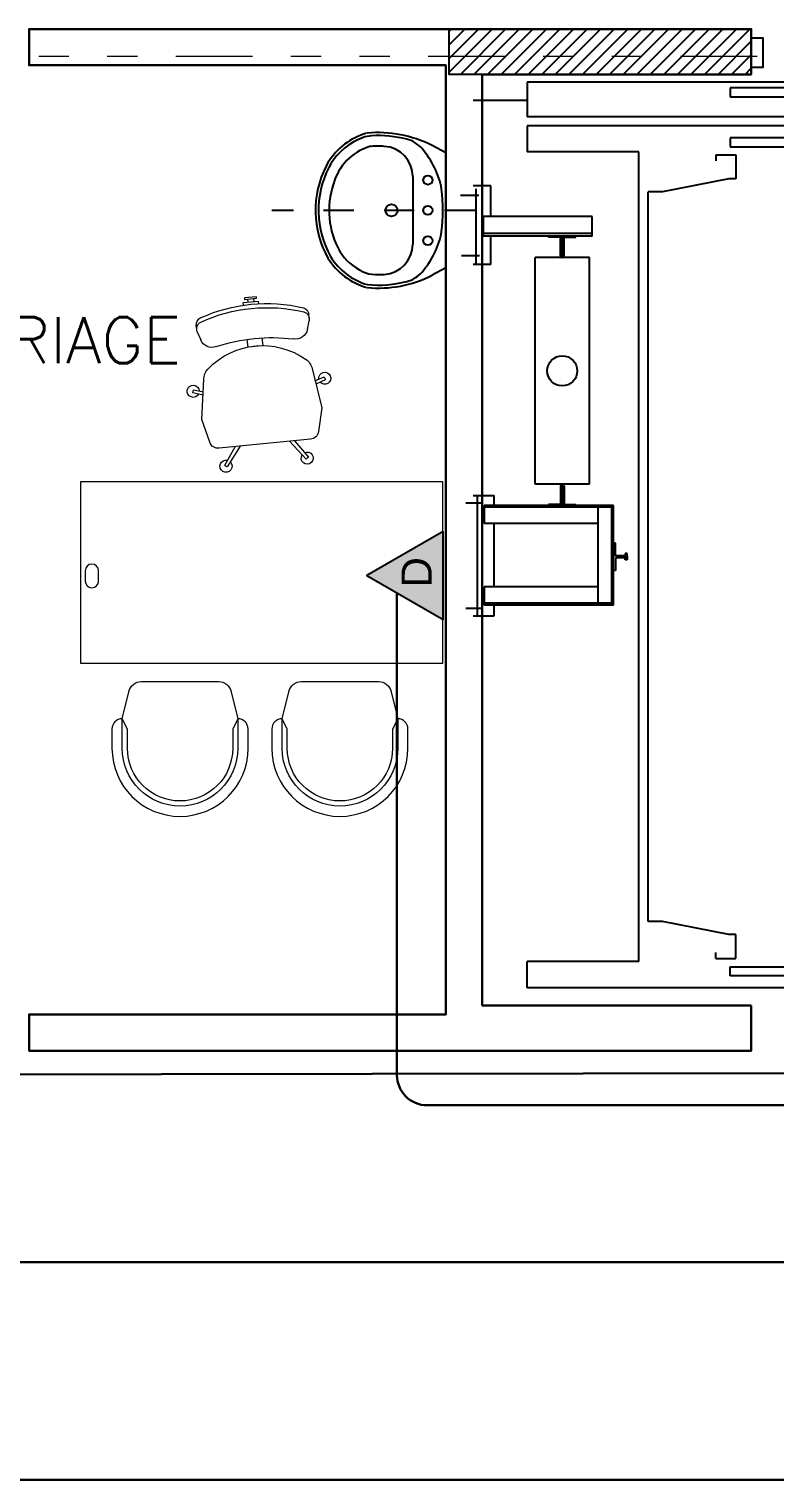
# Model space of a CAD drawing. Header units: millimetres. Extents: x 2056 to 4470, y 1400 to 3101.
# Drawn here: x 2102.266 to 2104.735, y 1523.35 to 1528.15 of the extents above; entities that cross this region are included whole.
import ezdxf
from ezdxf.enums import TextEntityAlignment as Align

# ---------------------------------------------------------------- set-up
doc = ezdxf.new("R2010")
doc.units = ezdxf.units.MM
for name, pattern in [('DASHED', [0.75, 0.5, -0.25]), ('DIVIDE', [31.75, 12.7, -6.35, 0, -6.35, 0, -6.35]), ('HIDDEN', [9.524999999999995, 6.349999999999998, -3.174999999999998])]:
    doc.linetypes.add(name, pattern=pattern)
for name, color, linetype in [('A-ANNO-DIMS-GRID', 195, 'Continuous'), ('A-ANNO-TEXT', 190, 'Continuous'), ('A-COLS', 6, 'Continuous'), ('A-COLS-HTCH', 8, 'Continuous'), ('A-FURN', 252, 'Continuous'), ('A-FURN-FIXD', 8, 'Continuous'), ('A-GRID-COLS', 75, 'DIVIDE'), ('A-PROY', 15, 'HIDDEN'), ('AreasTrabajo', 90, 'Continuous'), ('Cableado', 134, 'Continuous')]:
    doc.layers.add(name, color=color, linetype=linetype)
doc.layers.add('A-WALL', color=16, linetype='Continuous', lineweight=30)
doc.layers.add('PL MUEBLES', color=251, linetype='Continuous', lineweight=13)
doc.styles.add('ROMANS', font='romans')
doc.styles.get("Standard").update_dxf_attribs({"font": 'arial.ttf'})

# ---------------------------------------------------------------- blocks, each defined once
blk = doc.blocks.new('SILLA RUEDITAS')
at = {"layer": 'PL MUEBLES'}
for p, q in [((621.8712888873843, 463.5516392232879), (621.8104219171137, 463.5002580287045)), ((622.1540814726156, 463.3757417992995), (621.9081867069243, 463.5530487580041)), ((621.9521994067753, 463.5927352803137), (621.9507951906783, 463.5223251244686)), ((621.9643763645262, 463.5125321684297), (621.9621993422572, 463.5927712018641)), ((621.8104219171137, 463.5002580287045), (621.7488470966242, 463.3811820067018)), ((621.7377379713937, 463.4284553216573), (621.7687999875607, 463.417673312013)), ((621.7744667954432, 463.4280371844597), (621.7407939579755, 463.4379769258297)), ((622.1747111601229, 463.4395356337598), (622.0978918150138, 463.4162583888739)), ((622.1114729888618, 463.4064654328351), (622.1778354735542, 463.4300362303268)), ((622.1348711933217, 463.2663078904952), (622.164397957874, 463.3402875187844)), ((621.6516000740987, 463.2561411127618), (621.6750456154027, 463.273874822071)), ((622.0413383386785, 463.1702757987937), (622.1348711933217, 463.2663078904952)), ((621.646403268249, 463.2508242106506), (621.6383840824865, 463.2397029561972)), ((621.8064557926559, 463.1955486288497), (621.8215044538256, 463.2164185768726)), ((621.8470119521819, 463.1663048615735), (621.8620606133516, 463.1871748095965)), ((622.0696597696626, 463.200732813865), (622.0897005476166, 463.1746662107241)), ((622.0977695512064, 463.1805730864691), (622.0777033212897, 463.2093828913727)), ((621.7301138930712, 463.0811264948449), (621.7330382697987, 463.0851821107976)), ((621.762558820692, 463.0577314810238), (621.7301138930712, 463.0811264948449)), ((621.7330382697987, 463.0851821107976), (621.7654831974193, 463.0617870969766)), ((621.7399885390987, 463.1033697890628), (621.7348314073014, 463.0962177194303)), ((621.7348314073014, 463.0962177194303), (621.7753875668272, 463.0669739521542)), ((621.7411495017041, 463.0793333573423), (621.7469982551593, 463.0874445892476)), ((621.7573719655144, 463.0676358504318), (621.7632207189693, 463.0757470823371)), ((621.7753875668272, 463.0669739521542), (621.7805446986249, 463.0741260217866)), ((621.9628335859583, 463.0663599948741), (621.9534127100051, 463.0385135417933)), ((621.7654831974193, 463.0617870969766), (621.762558820692, 463.0577314810238)), ((621.9500093377321, 463.0319034513046), (621.9419901519695, 463.0207821968512))]:
    blk.add_line(p, q, dxfattribs=at)
for centre, radius, start, end in [((621.9571984759156, 463.5930033959206), 0.02, 286.2274602522195, 254.1841712817313), ((621.8906404465586, 463.5287150622885), 0.0300000000000033, 54.20581576695379, 130.1695722990295), ((621.9573784206437, 463.5429099104492), 0.050093808667145, 84.47742879219246, 95.93420274175381), ((621.7390277756191, 463.4332925712176), 0.02, 358.2274602522181, 326.1841712817316), ((622.1765109505383, 463.4348640887576), 0.02, 214.2274602522191, 182.1841712817306), ((621.7867251173797, 463.4179839705062), 0.050093808667131, 156.4774287922423, 167.9342027417981), ((622.128924820736, 463.4192132128331), 0.0500938086671402, 12.47742879220288, 23.93420274176104), ((621.792717319399, 463.3571944358847), 0.0500000000000106, 151.3308321158607, 193.4050131977747), ((622.1365352122498, 463.3514081035839), 0.0299999999999954, 338.2420592349058, 54.20581576697919), ((621.9872684388557, 463.4035610393627), 0.2499999999999899, 193.4050131977951, 275.0066183361619), ((621.699175653664, 463.2419727648723), 0.0400000000000076, 38.8084955126964, 127.1030867979142), ((622.1757511037507, 463.6649546195123), 0.5972612584679649, 221.7767199131821, 246.6349116207656), ((621.6586621622495, 463.2250810725592), 0.0249999999999972, 144.2058157669844, 212.134651365707), ((622.069391984274, 463.5174525081796), 0.5291229800006123, 215.2882531126124, 253.1233784213325), ((621.666681348012, 463.2362023270125), 0.0250000000000065, 127.1030867979233, 212.1346513656953), ((622.0774111700364, 463.5285737626333), 0.5291229800006169, 215.2882531126151, 253.1233784213397), ((621.9580246715796, 463.3630048798369), 0.2, 231.3398317843747, 237.0717997495715), ((622.0047226017288, 463.2043241145764), 0.050000000000002, 275.0066183361424, 317.0807994180568), ((622.0938828137156, 463.1774177972708), 0.02, 142.227460252218, 110.1841712817299), ((622.0642930233764, 463.2178385094672), 0.0500938086671372, 300.4774287921347, 311.9342027416967), ((621.9249432627009, 463.0791788639128), 0.039999999999998, 341.3085447360274, 69.60313602124081), ((621.9217120722062, 463.0354040804893), 0.0250000000000031, 256.2769801682561, 324.2058157669818), ((621.9297312579691, 463.0465253349425), 0.0249999999999969, 256.2769801682434, 341.3085447360182)]:
    blk.add_arc(centre, radius, start, end, dxfattribs=at)
blk = doc.blocks.new('triage')
at = {"layer": 'PL MUEBLES'}
blk.add_lwpolyline([(444.7311074010571, -69.13432093486199), (444.7311074010571, -69.734320934862), (443.5311074010573, -69.734320934862), (443.5311074010573, -69.13432093486199)], close=True, dxfattribs=at)
for points in [[(444.7149680771817, -69.4628086472186, -1), (444.6709680771816, -69.4628086472186), (444.6709680771816, -69.4288086472186, -1), (444.7149680771817, -69.42880864721849)], [(444.0973575350347, -69.95239846988396), (444.0973575350347, -70.016148469884, -1), (443.6468575350347, -70.016148469884), (443.6468575350347, -69.95239846988396, -0.4142135623730951), (443.6808575350347, -69.91839846988398), (443.6808575350347, -70.016148469884, 1), (444.0633575350346, -70.016148469884), (444.0633575350346, -69.91839846988398, -0.4142135623730951)], [(444.6264983780451, -69.95239846988396), (444.6264983780451, -70.016148469884, -1), (444.1759983780452, -70.016148469884), (444.1759983780452, -69.95239846988396, -0.4142135623730951), (444.2099983780452, -69.91839846988398), (444.2099983780452, -70.016148469884, 1), (444.5924983780452, -70.016148469884), (444.5924983780452, -69.91839846988398, -0.4142135623730951)]]:
    blk.add_lwpolyline(points, format="xyb", close=True, dxfattribs=at)
for points in [[(443.7445992009003, -69.795148469884, 0.3575107650276854), (443.7029245221831, -69.82931353414064), (443.6808575350347, -69.91839846988398), (443.6978575350346, -69.95239846988396), (443.6978575350346, -70.016148469884, 1), (444.0463575350348, -70.016148469884), (444.0463575350348, -69.95239846988396), (444.0633575350346, -69.91839846988398), (444.0412905478861, -69.82931353414064, 0.3575107650276854), (443.9996158691691, -69.795148469884), (443.7445992009003, -69.795148469884)], [(444.2737400439108, -69.795148469884, 0.3575107650276854), (444.232065365194, -69.82931353414064), (444.2099983780452, -69.91839846988398), (444.2269983780453, -69.95239846988396), (444.2269983780453, -70.016148469884, 1), (444.5754983780452, -70.016148469884), (444.5754983780452, -69.95239846988396), (444.5924983780452, -69.91839846988398), (444.5704313908966, -69.82931353414064, 0.3575107650276854), (444.5287567121797, -69.795148469884), (444.2737400439108, -69.795148469884)]]:
    blk.add_lwpolyline(points, format="xyb", dxfattribs=at)
at = {"layer": 'PL MUEBLES', "rotation": 210.1558546052192}
blk.add_blockref('SILLA RUEDITAS', (749.1443398751081, 644.2112280879462), dxfattribs=at)
blk = doc.blocks.new('Lnov734p')
for p, q in [((-0.1902949381619692, 0), (-0.2147657466121018, -0.04622794955503196)), ((-0.1902949381619692, 0), (0.1902949381619692, 0)), ((0.1902949381619692, 0), (0.2147657466121018, -0.04622794955503196)), ((-0.1118481135927141, -0.1099999999860302), (0.1118481135927141, -0.1099999999860302)), ((-0.1534821551758796, -0.3816562799038365), (-0.141501106787473, -0.387793933507055)), ((-0.1580415135249496, -0.3905564063461497), (-0.1460604651365429, -0.3966940599493682))]:
    blk.add_line(p, q)
for centre, radius in [((-0.1000000000931323, -0.06000000005587935), 0.015), ((0, -0.06000000005587935), 0.015), ((0.1000000000931323, -0.06000000005587935), 0.015), ((0, -0.1800000000512227), 0.02)]:
    blk.add_circle(centre, radius)
for centre, radius, start, end in [((0.139705061679706, -0.2249999999767169), 0.3970000000000002, 153.2365898357104, 185.1907891763965), ((-0.01795940473675728, -0.2929489174857736), 0.2835183065542238, 100.6374123223219, 131.0686453251396), ((0, -0.5863476124359295), 0.5763476123894895, 82.99440779860831, 97.00559220139169), ((0.01795940473675728, -0.2929489174857736), 0.2835183065542238, 48.93135467486045, 79.36258767767805), ((-0.139705061679706, -0.2249999999767169), 0.3970000000000002, 354.8092108236035, 26.76341016428954), ((-0.1385240990202874, -0.1545902411453426), 0.1, 131.0686453251396, 165.7986533960991), ((0.1385240990202874, -0.1545902411453426), 0.1, 14.20134660390092, 48.93135467486045), ((0.139705061679706, -0.2249999999767169), 0.3870000000000001, 165.7986527975337, 183.0849666167916), ((-0.1118481135927141, -0.2099999999627471), 0.1, 90, 176.5875197932433), ((0.1118481135927141, -0.2099999999627471), 0.1, 3.412480206756708, 90), ((-0.139705061679706, -0.2249999999767169), 0.3870000000000001, 354.8092108236035, 14.20134660390092), ((0.139705061679706, -0.2249999999767169), 0.3520000000000001, 176.5875197932433, 184.6254487871188), ((0.1121749372687191, -0.2327759932959452), 0.1, 335.4878630220431, 358.2317367918944), ((-0.139705061679706, -0.2249999999767169), 0.3520000000000001, 358.2317367918944, 3.412480206756708), ((-0.04029493825510144, -0.1999999999534339), 0.2240000000000004, 196.2861017246815, 238.2876954941482), ((-0.1468790250364691, -0.2404454253846779), 0.1, 183.0849666167916, 200.7802333398304), ((-0.04029493825510144, -0.1999999999534339), 0.2140000000000004, 200.7802333398304, 238.2876954941482), ((-0.04029493825510144, -0.1999999999534339), 0.1790000000000004, 197.3522262456122, 254.706660487422), ((0.04029493825510144, -0.1999999999534339), 0.1790000000000004, 301.7123045058518, 335.4878630220431), ((0.04029493825510144, -0.1999999999534339), 0.2140000000000004, 301.7123045058518, 343.7138982753185), ((0.04029493825510144, -0.1999999999534339), 0.2240000000000004, 301.7123045058518, 343.7138982753185), ((0.0002949382178485394, -0.1110000000335276), 0.3109999999999999, 242.8748471335748, 299.3617246063174), ((0.0002949382178485394, -0.1110000000335276), 0.276, 251.4503020303789, 299.3617246063174), ((0.0002949382178485394, -0.1110000000335276), 0.3209999999999999, 242.8748471335748, 299.3617246063174)]:
    blk.add_arc(centre, radius, start, end)
at = {"layer": 'A-PROY', "ltscale": 0.01}
blk.add_lwpolyline([(0, 0.09510903363116086), (0, -0.5765016798395663)], dxfattribs=at)
blk = doc.blocks.new('ASC-CAMILLABLE 2 SALIDAS')
for p, q in [((-4.061590713536017, 2.8600059711776), (-2.055213100469583, 2.8600059711776)), ((-3.969746045301573, 2.774033862921499), (-3.969746045301573, 2.8600059711776)), ((-3.965682991136301, 2.855793695164323), (-3.327806607090562, 2.855793695164323)), ((-3.965682991136301, 2.826212481939876), (-3.965682991136301, 2.855793695164323)), ((-3.327806607090562, 2.855793695164323), (-3.327806607090562, 2.826212481939876)), ((-2.055213100469583, 2.8600059711776), (-2.055213100469583, 2.773652826070759)), ((-3.327806607090562, 2.826212481939876), (-3.965682991136301, 2.826212481939876)), ((-3.36545153142367, 2.820055702812681), (-2.72757514737793, 2.820055702812681)), ((-3.36545153142367, 2.790474489588235), (-3.36545153142367, 2.820055702812681)), ((-2.72757514737793, 2.790474489588235), (-3.36545153142367, 2.790474489588235)), ((-2.72757514737793, 2.820055702812681), (-2.72757514737793, 2.790474489588235)), ((-3.987590713536402, 2.743556280928317), (-4.061590713536017, 2.743556280928317)), ((-3.987590713536402, 2.743556280928317), (-3.987590713536406, 0.1244556614279304)), ((-3.946590713536235, 2.774033862921499), (-3.969746045301573, 2.774033862921499)), ((-3.946590713536235, 2.684005971178124), (-3.946590713536235, 2.774033862921499)), ((-2.680311850763129, 2.763716099091255), (-2.746590713537326, 2.763716099091255)), ((-2.680311850763129, 2.763716099091255), (-2.680311850763129, 2.743397718832568)), ((-2.425590713537414, 2.773652826070759), (-2.425590713537417, 0.09435911628912663)), ((-2.425590713537414, 2.773652826070759), (-2.055213100469583, 2.773652826070759)), ((-3.956590713536453, 2.684005971178124), (-3.956590713536457, 0.1840059711781237)), ((-3.956590713536453, 2.684005971178124), (-3.946590713536235, 2.684005971178124)), ((-2.746590713537326, 2.684005971178124), (-2.723521171716012, 2.684005971178124)), ((-2.723521171716012, 2.684005971178124), (-2.503521171716667, 2.640885761086395)), ((-2.503521171716667, 2.640885761086395), (-2.456590713537363, 2.640885761086395)), ((-2.456590713537363, 2.640885761086395), (-2.456590713537366, 0.2271261812734906)), ((-2.341166103628776, 1.594005971177978), (-2.341166103628776, 1.26400597117987)), ((-2.334198763381092, 1.270005971181092), (-2.334198763381092, 1.588005971180394)), ((-2.2901661036293, 1.588005971180394), (-2.2901661036293, 1.270005971181092)), ((-1.876590713536526, 1.629698182556751), (-1.946627395135575, 1.629698182556751)), ((-1.946627395135575, 1.629698182556751), (-1.946627395135575, 1.594005971177978)), ((-1.91372921670779, 1.534005971180306), (-1.91372921670779, 1.594005971177978)), ((-1.905922885034553, 1.605182631500213), (-1.85239379317488, 1.605182631500213)), ((-1.890310261861369, 1.231689987389984), (-1.890310261861369, 1.629698182556751)), ((-4.123211551383402, 1.539005971057634), (-4.176590713052857, 1.539005971057634)), ((-4.123211551383402, 1.50900597105516), (-4.123211551383402, 1.539005971057634)), ((-4.204701322811953, 1.520234242000299), (-4.151172230946823, 1.520234242000299)), ((-4.146532325711515, 1.50900597105516), (-4.146532325711515, 1.359005971039153)), ((-4.072015322948911, 1.50900597105516), (-4.146532325711515, 1.50900597105516)), ((-4.078015322949678, 1.359005971039153), (-4.078015322949678, 1.50900597105516)), ((-4.078015322949678, 1.50900597105516), (-4.078015322949678, 1.359005971039153)), ((-4.072015322948911, 1.479005971052686), (-4.072015322948911, 1.50900597105516)), ((-1.946627395135575, 1.534005971180306), (-1.946627395135575, 1.32400597118118)), ((-4.065015322948394, 1.479005971052686), (-4.072015322948911, 1.479005971052686)), ((-4.065015322948394, 1.479005971052686), (-4.072015322948911, 1.479005971052686)), ((-4.072015322948911, 1.479005971052686), (-4.072015322948911, 1.434005971047156)), ((-4.072015322948911, 1.479005971052686), (-4.072015322948911, 1.434005971047156)), ((-4.072015322948911, 1.479005971052686), (-4.072015322948911, 1.434005971047156)), ((-4.072015322948911, 1.479005971052686), (-4.072015322948911, 1.434005971047156)), ((-4.065015322948394, 1.43750597104605), (-4.065015322948394, 1.479005971052686)), ((-4.065015322948394, 1.43750597104605), (-4.065015322948394, 1.479005971052686)), ((-4.033590713036912, 1.444505971047477), (-4.033590713036912, 1.430505971044624)), ((-4.02659071303594, 1.444505971047477), (-4.033590713036912, 1.444505971047477)), ((-4.02659071303594, 1.43750597104605), (-4.02659071303594, 1.444505971047477)), ((-2.386590713536744, 1.437505971180656), (-2.386590713536744, 1.444505971178444)), ((-2.386590713536744, 1.444505971178444), (-2.379590713537137, 1.444505971178444)), ((-2.379590713537137, 1.444505971178444), (-2.379590713537137, 1.43050597117923)), ((-2.348166103629293, 1.479005971180015), (-2.341166103628776, 1.479005971180015)), ((-2.348166103629293, 1.479005971180015), (-2.341166103628776, 1.479005971180015)), ((-2.348166103629293, 1.437505971180656), (-2.348166103629293, 1.479005971180015)), ((-2.348166103629293, 1.437505971180656), (-2.348166103629293, 1.479005971180015)), ((-2.341166103628776, 1.479005971180015), (-2.341166103628776, 1.434005971178124)), ((-2.341166103628776, 1.479005971180015), (-2.341166103628776, 1.434005971178124)), ((-2.341166103628776, 1.479005971180015), (-2.341166103628776, 1.434005971178124)), ((-2.341166103628776, 1.479005971180015), (-2.341166103628776, 1.434005971178124)), ((-4.072015322948911, 1.389005971041627), (-4.072015322948911, 1.434005971047156)), ((-4.072015322948911, 1.389005971041627), (-4.072015322948911, 1.434005971047156)), ((-4.072015322948911, 1.389005971041627), (-4.072015322948911, 1.434005971047156)), ((-4.072015322948911, 1.389005971041627), (-4.072015322948911, 1.434005971047156)), ((-4.02659071303594, 1.43750597104605), (-4.065015322948394, 1.43750597104605)), ((-4.02659071303594, 1.430505971044624), (-4.065015322948394, 1.430505971044624)), ((-4.065015322948394, 1.430505971044624), (-4.065015322948394, 1.389005971041627)), ((-4.065015322948394, 1.430505971044624), (-4.065015322948394, 1.389005971041627)), ((-4.033590713036912, 1.423505971043198), (-4.033590713036912, 1.430505971044624)), ((-4.02659071303594, 1.423505971043198), (-4.033590713036912, 1.423505971043198)), ((-4.02659071303594, 1.430505971044624), (-4.02659071303594, 1.43750597104605)), ((-4.02659071303594, 1.430505971044624), (-4.02659071303594, 1.423505971043198)), ((-2.386590713536744, 1.437505971180656), (-2.348166103629293, 1.437505971180656)), ((-2.386590713536744, 1.43050597117923), (-2.386590713536744, 1.437505971180656)), ((-2.386590713536744, 1.43050597117923), (-2.348166103629293, 1.43050597117923)), ((-2.386590713536744, 1.43050597117923), (-2.386590713536744, 1.423505971177804)), ((-2.386590713536744, 1.423505971177804), (-2.379590713537137, 1.423505971177804)), ((-2.379590713537137, 1.423505971177804), (-2.379590713537137, 1.43050597117923)), ((-2.348166103629293, 1.43050597117923), (-2.348166103629293, 1.38900597117987)), ((-2.348166103629293, 1.43050597117923), (-2.348166103629293, 1.38900597117987)), ((-2.341166103628776, 1.38900597117987), (-2.341166103628776, 1.434005971178124)), ((-2.341166103628776, 1.38900597117987), (-2.341166103628776, 1.434005971178124)), ((-2.341166103628776, 1.38900597117987), (-2.341166103628776, 1.434005971178124)), ((-2.341166103628776, 1.38900597117987), (-2.341166103628776, 1.434005971178124)), ((-4.204701322811953, 1.349848666077889), (-4.151172230946823, 1.349848666077889)), ((-4.072015322948911, 1.359005971039153), (-4.146532325711515, 1.359005971039153)), ((-4.123211551383402, 1.329005971033041), (-4.123211551383402, 1.359005971039153)), ((-4.072015322948911, 1.389005971041627), (-4.072015322948911, 1.359005971039153)), ((-4.065015322948394, 1.389005971041627), (-4.072015322948911, 1.389005971041627)), ((-4.065015322948394, 1.389005971041627), (-4.072015322948911, 1.389005971041627)), ((-2.348166103629293, 1.38900597117987), (-2.341166103628776, 1.38900597117987)), ((-2.348166103629293, 1.38900597117987), (-2.341166103628776, 1.38900597117987)), ((-4.123211551383402, 1.329005971033041), (-4.176590713052857, 1.329005971033041)), ((-2.2901661036293, 1.32400597118118), (-1.91372921670779, 1.32400597118118)), ((-1.91372921670779, 1.26400597117987), (-1.91372921670779, 1.32400597118118)), ((-2.341166103628776, 1.270005971181092), (-1.91372921670779, 1.270005971181092)), ((-2.341166103628776, 1.26400597117987), (-1.91372921670779, 1.26400597117987)), ((-2.216590713536672, 1.261005971179259), (-2.216590713536672, 1.26400597117987)), ((-2.216590713536672, 1.26400597117987), (-2.17459071353721, 1.26400597117987)), ((-2.177590713536912, 1.261005971179259), (-2.216590713536672, 1.261005971179259)), ((-2.177590713536912, 1.200005971177745), (-2.177590713536912, 1.261005971179259)), ((-2.17459071353721, 1.26400597117987), (-2.17459071353721, 1.200005971177745)), ((-2.126590713537436, 1.26400597117987), (-2.168590713536897, 1.26400597117987)), ((-2.168590713536897, 1.26400597117987), (-2.168590713536897, 1.200005971177745)), ((-2.165590713537195, 1.261005971179259), (-2.126590713537436, 1.261005971179259)), ((-2.165590713537195, 1.200005971177745), (-2.165590713537195, 1.261005971179259)), ((-2.126590713537436, 1.261005971179259), (-2.126590713537436, 1.26400597117987)), ((-1.946627395135575, 1.26400597117987), (-1.946627395135575, 1.231689987389984)), ((-1.905922885034553, 1.256205592310437), (-1.85239379317488, 1.256205592310437)), ((-1.876590713536526, 1.231689987389984), (-1.946627395135575, 1.231689987389984)), ((-2.261590713536744, 1.194005971180161), (-2.261590713536748, 0.4440059711801609)), ((-2.081590713537363, 1.194005971180161), (-2.081590713537366, 0.4440059711801609)), ((-2.177590713536915, 0.4380059711789386), (-2.177590713536915, 0.3770059711810632)), ((-2.174590713537214, 0.374005971180452), (-2.174590713537214, 0.4380059711789386)), ((-2.168590713536901, 0.374005971180452), (-2.168590713536901, 0.4380059711789386)), ((-2.165590713537199, 0.4380059711789386), (-2.165590713537199, 0.3770059711810632)), ((-1.93496167663659, 0.4669299028415139), (-1.935003357728306, 0.3732308124659198)), ((-1.93496167663659, 0.4669299028415139), (-1.87659071353653, 0.4669299028415139)), ((-1.898292927592479, 0.4386309808638202), (-1.83829293352926, 0.4386042904757801)), ((-2.270671825929526, 0.3732308124659198), (-2.270700743289012, 0.3082245911378436)), ((-1.910374681497046, 0.3630592092000029), (-2.270676279366739, 0.3632194857187301)), ((-2.270671825929526, 0.3732308124659198), (-1.910374681497046, 0.3732308124659198)), ((-2.216590713536675, 0.3770059711810632), (-2.216590713536675, 0.374005971180452)), ((-2.177590713536915, 0.3770059711810632), (-2.216590713536675, 0.3770059711810632)), ((-2.216590713536675, 0.374005971180452), (-2.174590713537214, 0.374005971180452)), ((-2.126590713537439, 0.374005971180452), (-2.168590713536901, 0.374005971180452)), ((-2.165590713537199, 0.3770059711810632), (-2.126590713537439, 0.3770059711810632)), ((-2.126590713537439, 0.3770059711810632), (-2.126590713537439, 0.374005971180452)), ((-1.910374681497046, 0.3082245911378436), (-1.910374681497046, 0.3732308124659198)), ((-2.270700743289012, 0.3082245911378436), (-1.910374681497046, 0.3082245911378436)), ((-1.935032275088702, 0.3082245911378436), (-1.935077335005076, 0.2069299028394767)), ((-2.723521171716015, 0.1840059711781237), (-2.50352117171667, 0.2271261812734906)), ((-2.50352117171667, 0.2271261812734906), (-2.456590713537366, 0.2271261812734906)), ((-1.935077335005076, 0.2069299028394767), (-1.87659071353653, 0.2069299028394767)), ((-1.895432432459415, 0.2385345548742066), (-1.835432438396197, 0.2385078644825285)), ((-3.956590713536457, 0.1840059711781237), (-3.946590713536239, 0.1840059711781237)), ((-3.946590713536239, 0.1840059711781237), (-3.946590713536239, 0.09397807943838643)), ((-2.74659071353733, 0.1840059711781237), (-2.723521171716015, 0.1840059711781237)), ((-3.987590713536406, 0.1244556614279304), (-4.06159071353602, 0.1244556614279304)), ((-2.680311850763132, 0.1042958432649925), (-2.74659071353733, 0.1042958432649925)), ((-2.680311850763132, 0.1042958432649925), (-2.680311850763132, 0.1246142235273169)), ((-3.969746045301576, 0.09397807943838643), (-3.969746045301576, 0.008005971178647542)), ((-3.946590713536239, 0.09397807943838643), (-3.969746045301576, 0.09397807943838643)), ((-2.727575147377934, 0.0775374527716508), (-3.365451531423673, 0.0775374527716508)), ((-3.365451531423673, 0.0775374527716508), (-3.365451531423673, 0.0479562395472044)), ((-2.727575147377934, 0.0479562395472044), (-2.727575147377934, 0.0775374527716508)), ((-2.425590713537417, 0.09435911628912663), (-2.055213100469587, 0.09435911628912663)), ((-2.055213100469587, 0.008005971178647542), (-2.055213100469587, 0.09435911628912663)), ((-4.06159071353602, 0.008005971178647542), (-2.055213100469587, 0.008005971178647542)), ((-3.327806607090565, 0.04179946042000893), (-3.965682991136305, 0.04179946042000893)), ((-3.965682991136305, 0.04179946042000893), (-3.965682991136305, 0.01221824719192455)), ((-3.965682991136305, 0.01221824719192455), (-3.327806607090565, 0.01221824719192455)), ((-3.365451531423673, 0.0479562395472044), (-2.727575147377934, 0.0479562395472044)), ((-3.327806607090565, 0.01221824719192455), (-3.327806607090565, 0.04179946042000893)), ((-4.06159071353602, -0.0219940288201883), (-2.055213100469587, -0.0219940288201883)), ((-4.06159071353602, -0.0219940288201883), (-4.06159071353602, -0.1359940288215853)), ((-3.327806607090565, -0.04108391176981741), (-3.965682991136305, -0.04108391176981741)), ((-3.965682991136305, -0.04108391176981741), (-3.965682991136305, -0.0706651249942638)), ((-3.327806607090565, -0.0706651249942638), (-3.327806607090565, -0.04108391176981741)), ((-2.055213100469587, -0.1359940288215853), (-2.055213100469587, -0.0219940288201883)), ((-4.176590713536712, -0.07499402882007189), (-4.06159071353602, -0.07499402882007189)), ((-3.965682991136305, -0.0706651249942638), (-3.327806607090565, -0.0706651249942638)), ((-2.727575147377934, -0.088024094134596), (-3.365451531423673, -0.088024094134596)), ((-3.365451531423673, -0.088024094134596), (-3.365451531423673, -0.1176053073590424)), ((-2.727575147377934, -0.1176053073590424), (-2.727575147377934, -0.088024094134596)), ((-2.055213100469587, -0.07499402882007189), (-1.87659071353653, -0.07499402882007189)), ((-4.06159071353602, -0.1359940288215853), (-2.055213100469587, -0.1359940288215853)), ((-3.365451531423673, -0.1176053073590424), (-2.727575147377934, -0.1176053073590424))]:
    blk.add_line(p, q)
at = {"linetype": 'Continuous'}
for p, q in [((-4.061590713536017, 2.8600059711776), (-4.061590713536017, 2.743556280928317)), ((-2.746590713537326, 2.763716099091255), (-2.746590713537326, 2.684005971178124)), ((-2.341166103628776, 1.594005971177978), (-1.91372921670779, 1.594005971177978)), ((-2.341166103628776, 1.588005971180394), (-1.91372921670779, 1.588005971180394)), ((-2.2901661036293, 1.534005971180306), (-1.91372921670779, 1.534005971180306)), ((-2.261590713536744, 1.194005971180161), (-2.081590713537363, 1.194005971180161)), ((-2.261590713536748, 0.4440059711801609), (-2.081590713537366, 0.4440059711801609)), ((-2.74659071353733, 0.1042958432649925), (-2.74659071353733, 0.1840059711781237)), ((-4.06159071353602, 0.008005971178647542), (-4.06159071353602, 0.1244556614279304))]:
    blk.add_line(p, q, dxfattribs=at)
at = {"linetype": 'DASHED', "ltscale": 0.5}
for p, q in [((-4.165721200084018, 1.539005971057634), (-4.165721200084018, 1.329005971033041)), ((-1.886488222766161, 0.4669299028415139), (-1.886488222766161, 0.2069082884650584))]:
    blk.add_line(p, q, dxfattribs=at)
for points in [[(-3.983700169989461, -0.1206993872701219), (-3.983700169989461, -0.09362967482758222), (-3.951392016894843, -0.09362967482758222), (-3.951392016894843, -0.140769146422997), (-3.933957450208609, -0.140769146422997), (-3.933957450208609, -0.2819940286096312), (-3.973329611689351, -0.2819940286096312)], [(-2.797218552055156, -0.1859940286096275), (-2.836590713535898, -0.1859940286096275), (-2.836590713535898, -0.2819940286096312), (-2.797218552055156, -0.2819940286096312)]]:
    blk.add_lwpolyline(points)
for centre, radius in [((-3.206590712943918, 1.434005971047156), 0.04979632842214658), ((-2.171590713537508, 0.8190059711801609), 0.04979632841652059)]:
    blk.add_circle(centre, radius)
for centre, radius, start, end in [((-2.171590713537508, 1.200005971177745), 0.005999999999997552, 180, 270), ((-2.171590713537508, 1.200005971177745), 0.002999999999998776, 180, 270), ((-2.171590713537508, 1.200005971177745), 0.005999999999997552, 270, 0), ((-2.171590713537508, 1.200005971177745), 0.002999999999998776, 270, 0), ((-2.171590713537512, 0.4380059711789386), 0.005999999999997552, 90, 180), ((-2.171590713537512, 0.4380059711789386), 0.002999999999998776, 90, 180), ((-2.171590713537512, 0.4380059711789386), 0.005999999999997552, 0, 90), ((-2.171590713537512, 0.4380059711789386), 0.002999999999998776, 0, 90)]:
    blk.add_arc(centre, radius, start, end)
at = {"linetype": 'ByBlock'}
for p in [(-4.06159071353602, -0.04499402882123604), (-4.06159071353602, -0.04499402882123604), (-4.06159071353602, -0.1359940288215853), (-4.06159071353602, -0.1359940288215853)]:
    blk.add_point(p, dxfattribs=at)
for points in [[(-4.02659071303594, 1.423505971043198), (-4.02659071303594, 1.444505971047477), (-4.033590713036912, 1.423505971043198), (-4.033590713036912, 1.444505971047477)], [(-4.02659071303594, 1.444505971047477), (-4.033590713036912, 1.444505971047477), (-4.02659071303594, 1.423505971043198), (-4.02659071303594, 1.444505971047477)], [(-4.033590713036912, 1.423505971043198), (-4.02659071303594, 1.423505971043198), (-4.02659071303594, 1.444505971047477), (-4.033590713036912, 1.444505971047477)], [(-2.379590713537137, 1.423505971177804), (-2.386590713536744, 1.423505971177804), (-2.386590713536744, 1.444505971178444), (-2.379590713537137, 1.444505971178444)], [(-2.386590713536744, 1.444505971178444), (-2.379590713537137, 1.444505971178444), (-2.386590713536744, 1.423505971177804), (-2.386590713536744, 1.444505971178444)], [(-2.386590713536744, 1.423505971177804), (-2.386590713536744, 1.444505971178444), (-2.379590713537137, 1.423505971177804), (-2.379590713537137, 1.444505971178444)]]:
    blk.add_solid(points)
blk = doc.blocks.new('A$C33D53A77')
at = {"xscale": -1, "rotation": 180}
blk.add_blockref('ASC-CAMILLABLE 2 SALIDAS', (3.046513339388184, 0.07753745280206203), dxfattribs=at)
blk = doc.blocks.new('EJES 1 PISO')
at = {"layer": 'A-COLS-HTCH'}
h = blk.add_hatch(dxfattribs=at)
h.set_pattern_fill('ANSI31', color=256, scale=0.01, angle=180.0000000000001, style=0)
h.set_pattern_definition([(225.0000000000001, (-989045.2466826786, -1733111.386105667), (0.02245064030267287, -0.02245064030267289), [])])
h.paths.add_polyline_path([(9.909255195525475, 13.9155761578586), (10.90925519575831, 13.9155761578586), (10.90925519575831, 13.76557615818456), (9.909255195525475, 13.76557615818456)])
at = {"layer": 'A-COLS'}
blk.add_lwpolyline([(9.909255195525475, 13.9155761578586), (10.90925519575831, 13.9155761578586), (10.90925519575831, 13.76557615818456), (9.909255195525475, 13.76557615818456)], close=True, dxfattribs=at)
at = {"layer": 'A-GRID-COLS', "lineweight": 9, "ltscale": 0.02}
blk.add_lwpolyline([(6.499999998486601, 13.82557615847327), (21.4328062137356, 13.82557615730911)], dxfattribs=at)
blk = doc.blocks.new('Toma Doble')
at = {"layer": 'AreasTrabajo'}
h = blk.add_hatch(color=256, dxfattribs=at)
h.dxf.hatch_style = 1
h.paths.add_polyline_path([(-1.734723475976807e-18, 0.1677465989030225), (-0.1452728160484185, -0.0838732994516249), (0.1452728160484185, -0.08387329945139751)])
blk.add_lwpolyline([(0.1452728160484185, -0.08387329945139754), (0, 0.1677465989030225), (-0.1452728160484185, -0.08387329945162492)], close=True, dxfattribs=at)
at = {"layer": 'AreasTrabajo', "color": 7, "true_color": 0xffffff, "insert": (-0.03986984657831272, 0.05355088430496835), "char_height": 0.1, "attachment_point": 1}
blk.add_mtext_dynamic_manual_height_columns('D', width=0.2, gutter_width=12.5, heights=[0], dxfattribs=at)

msp = doc.modelspace()

# ---------------------------------------------------------------- linework, layer by layer
at = {"layer": 'A-WALL'}
msp.add_lwpolyline([(2104.656362152913, 1524.919831065789), (2103.766066599543, 1524.919831065789), (2103.766066599193, 1528.000120052232), (2104.656362152913, 1528.000120052232), (2104.65636215268, 1528.150120050742), (2102.26606659931, 1528.150120049112), (2102.26606659931, 1528.030120049), (2103.646066599198, 1528.030120048767), (2103.646066599431, 1524.889831066926), (2102.266066599193, 1524.889831066926), (2102.266066599426, 1524.769831065882), (2102.266066599426, 1524.769831065882), (2102.266066599426, 1524.769831065882), (2104.656362152913, 1524.769831065882), (2104.656362152913, 1524.919831065789)], dxfattribs=at)
at = {"layer": 'Cableado', "lineweight": 30}
for p, q in [((2094.220818993959, 1524.070176598918), (2106.89341632745, 1524.070176598918)), ((2092.506534656198, 1523.349516687436), (2106.894497544586, 1523.349516687436))]:
    msp.add_line(p, q, dxfattribs=at)
for points in [[(2106.892637676879, 1524.589167866839), (2103.583878639568, 1524.589167866839, -0.4140460528783895), (2103.483878655923, 1524.689110672137), (2103.482965760636, 1526.285229013206)], [(2099.113873776114, 1524.978382072578), (2099.113186282389, 1524.787292679548, 0.4157075386340923), (2099.213335666569, 1524.686933018449), (2106.892473712994, 1524.698454147217)]]:
    msp.add_lwpolyline(points, format="xyb", dxfattribs=at)

# ---------------------------------------------------------------- block references
at = {"layer": 'A-ANNO-DIMS-GRID'}
msp.add_blockref('EJES 1 PISO', (2093.747106956922, 1514.234543891253), dxfattribs=at)
at = {"layer": 'A-FURN', "color": 2, "xscale": -1}
msp.add_blockref('A$C33D53A77', (2104.905656940093, 1527.760588568731), dxfattribs=at)
at = {"layer": 'A-FURN', "xscale": -1}
msp.add_blockref('triage', (2547.167173863643, 1595.786503099466), dxfattribs=at)
at = {"layer": 'A-FURN-FIXD', "rotation": 270}
msp.add_blockref('Lnov734p', (2103.646066599198, 1527.550120048553), dxfattribs=at)
at = {"layer": 'AreasTrabajo', "rotation": 89.99999999999999}
msp.add_blockref('Toma Doble', (2103.552390936914, 1526.341994913026), dxfattribs=at)

# ---------------------------------------------------------------- texts
at = {"layer": 'A-ANNO-TEXT', "style": 'ROMANS'}
msp.add_text('TRIAGE', height=0.1527103671316787, dxfattribs=at).set_placement((2102.430982330603, 1527.12049134807), align=Align.MIDDLE)

doc.saveas('drawing.dxf')
